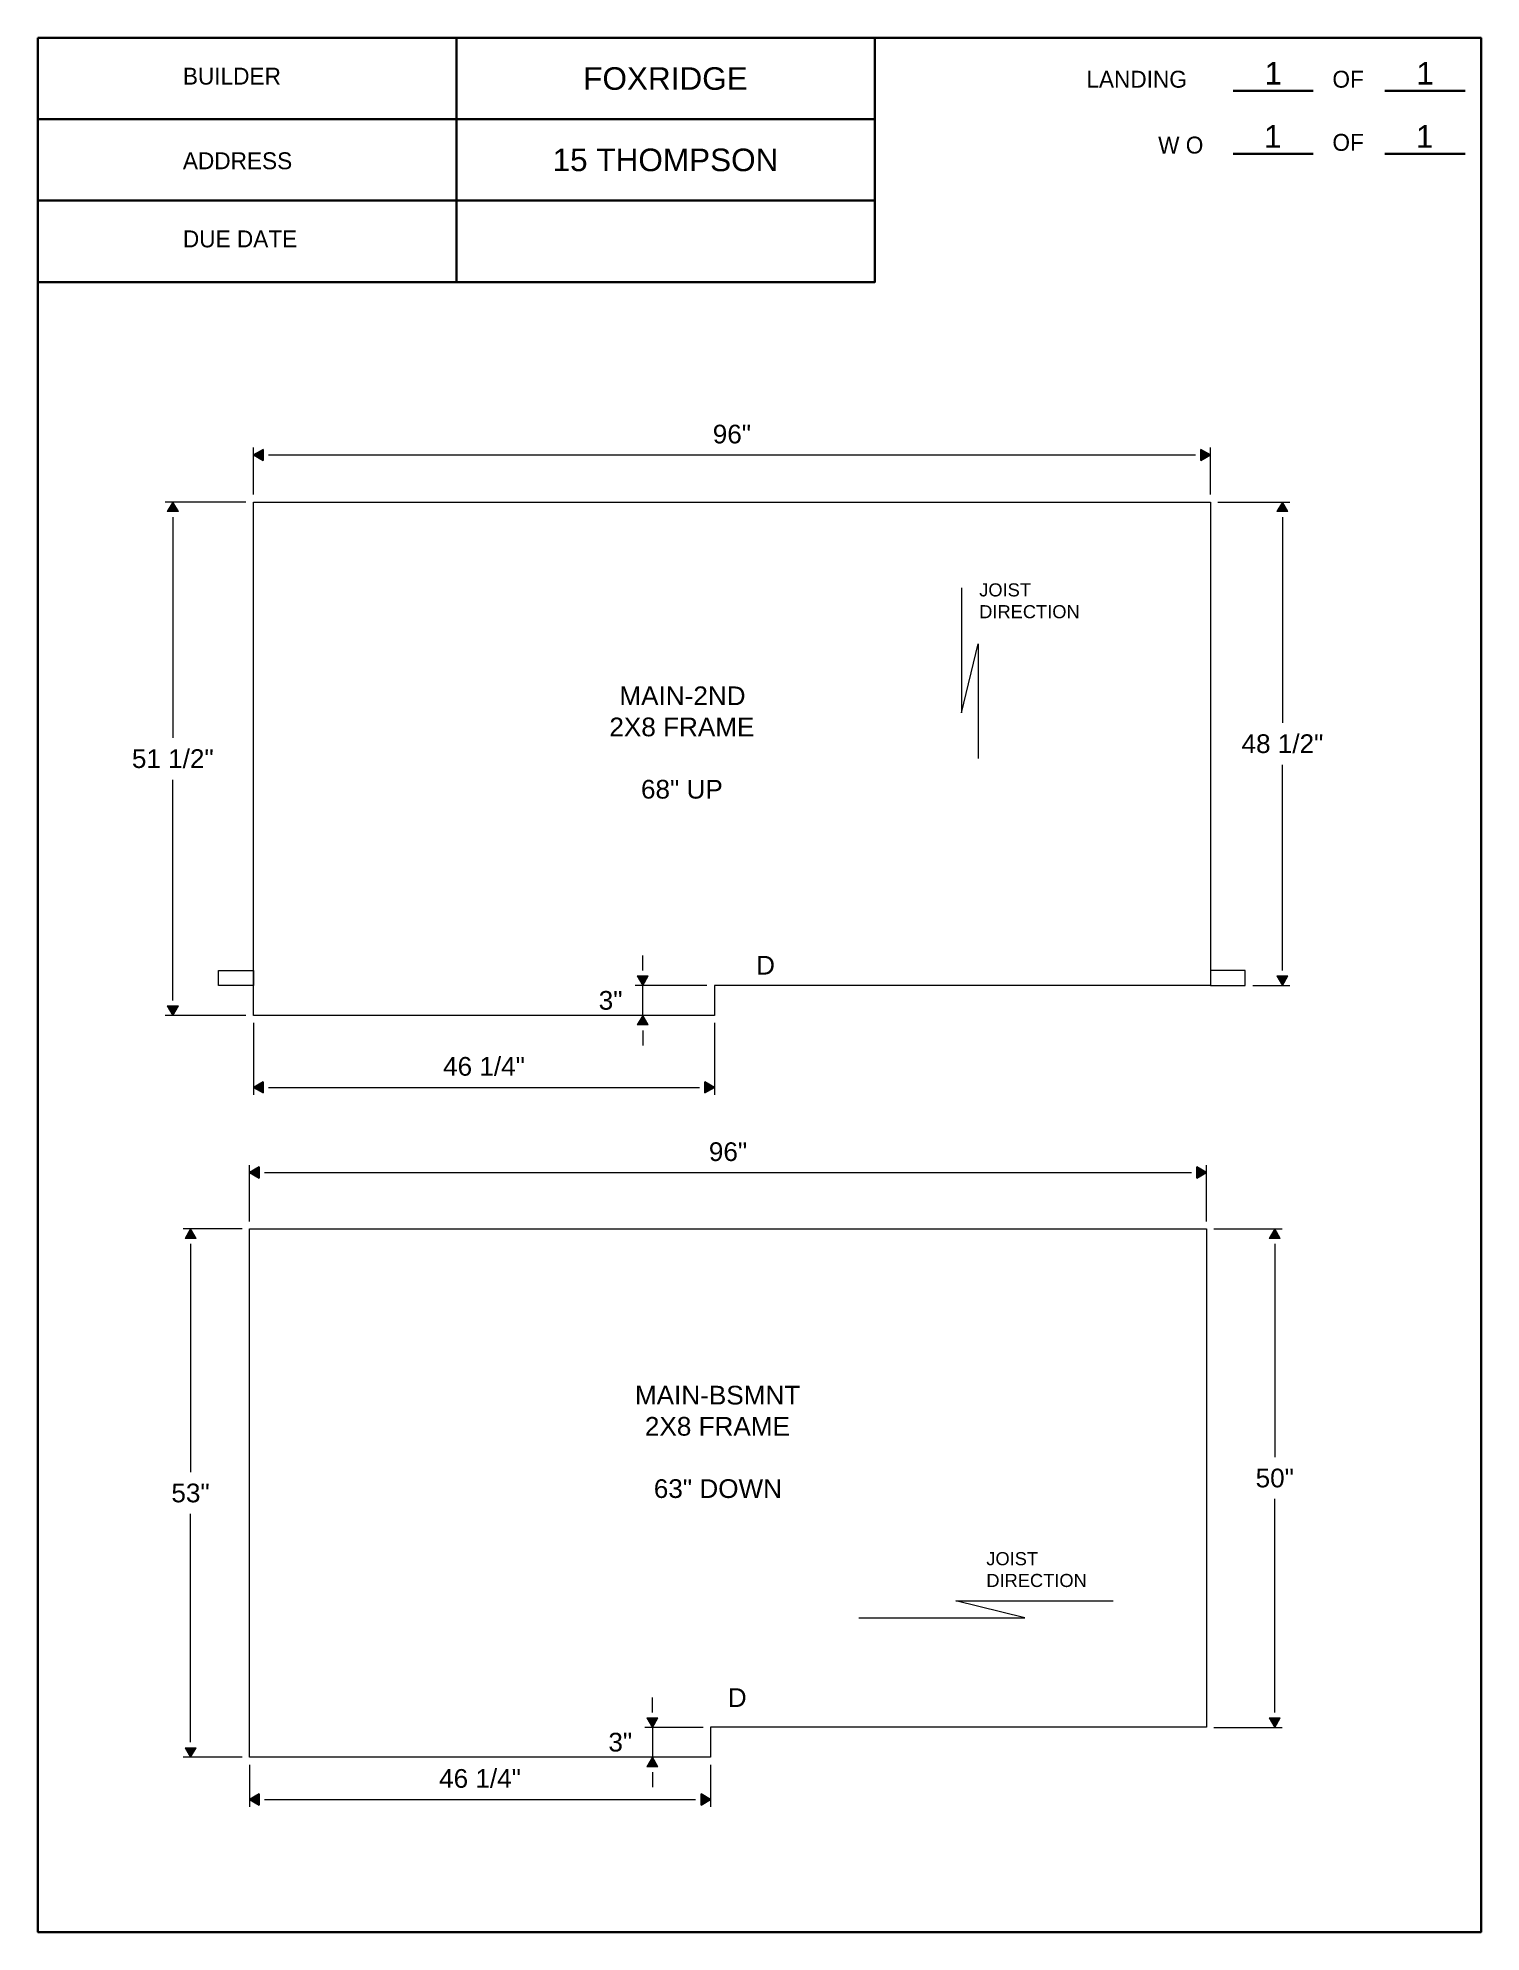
# Paper-space layout 'Portrait Shop' of a CAD drawing. Header units: inches. Extents: x 0.1 to 8.1, y 0.1 to 10.6.
# The model-space entities are those that its viewports show. They can reach past a viewport. Long polylines and large blocks are cut down to what shows.
import ezdxf
from ezdxf.enums import TextEntityAlignment as Align

# ---------------------------------------------------------------- set-up
doc = ezdxf.new("R2010")
doc.units = ezdxf.units.IN
doc.header["$MEASUREMENT"] = 0
doc.header["$PDMODE"] = 35
for name, color, linetype, lineweight in [('Border', 1, 'Continuous', 35), ('Dimension', 3, 'Continuous', 9), ('Kick', 4, 'Continuous', 9), ('Plywood', 6, 'Continuous', 18), ('Stringer', 7, 'Continuous', 13)]:
    doc.layers.add(name, color=color, linetype=linetype, lineweight=lineweight)
doc.styles.add('3-32 Text', font='arial.ttf', dxfattribs={"height": 0.09375})
doc.styles.add('Dimension and Text', font='arial.ttf', dxfattribs={"height": 0.078125})
doc.styles.add('PRINT', font='ARIALUNI.TTF', dxfattribs={"height": 0.125})
doc.dimstyles.new('Jerrod Dimension', dxfattribs={"dimscale": 0, "dimtxt": 0.078125, "dimasz": 0.0625, "dimexe": 0.03125, "dimexo": 0.03125, "dimgap": 0.046875, "dimtad": 1, "dimtih": 1, "dimtoh": 1, "dimdec": 4, "dimzin": 1, "dimdsep": 46, "dimlunit": 5, "dimtxsty": 'Dimension and Text', "dimblk": 'arrow', "dimcen": 2.421875, "dimclrd": 3, "dimclre": 3, "dimclrt": 3, "dimadec": 1, "dimazin": 0, "dimtfac": 1, "dimtdec": 4, "dimtmove": 2, "dimatfit": 3, "dimldrblk": 'arrow', "dimfxl": 1, "dimtfillclr": 256, "dimfrac": 2, "dimlwd": -1, "dimlwe": -1, "dimarcsym": 2})

# ---------------------------------------------------------------- blocks, each defined once
blk = doc.blocks.new('Portrait Plain')
at = {"layer": 'Border', "style": 'PRINT'}
for tag, p in [('BUILDER', (3.479, -0.225)), ('ADDRESS', (3.479, -0.676)), ('DUEDATE', (3.479, -1.127))]:
    blk.add_attdef(tag, text='', height=0.125, dxfattribs=at).set_placement(p, align=Align.MIDDLE_CENTER)
for tag, p in [('L', (6.847, -0.197)), ('L', (7.69, -0.197)), ('WO', (6.844, -0.546)), ('WO', (7.687, -0.546))]:
    blk.add_attdef(tag, text='', height=0.125, dxfattribs=at).set_placement(p, align=Align.MIDDLE)
blk = doc.blocks.new('arrow')
at = {"layer": 'Dimension'}
blk.add_hatch(color=0, dxfattribs=at).paths.add_polyline_path([(0, 0), (-0.64, 0.37), (-0.64, -0.37)])
at = {"layer": 'Dimension', "color": 0}
for p, q in [((-0.64, -0.37), (-0.64, 0.37)), ((0, 0), (-0.64, 0.37)), ((-0.64, -0.37), (0, 0))]:
    blk.add_line(p, q, dxfattribs=at)
blk = doc.blocks.new('*D559')
at = {"layer": 'Defpoints', "color": 0, "transparency": 16777216}
for p in [(-17382.27, 1088.22), (-17478.27, 1082.56), (-17382.27, 1082.56)]:
    blk.add_point(p, dxfattribs=at)
at = {"layer": 'Dimension', "color": 3, "transparency": 16777216}
for p, q in [((-17478.27, 1083.31), (-17478.27, 1088.97)), ((-17382.27, 1083.31), (-17382.27, 1088.97)), ((-17476.77, 1088.22), (-17383.77, 1088.22))]:
    blk.add_line(p, q, dxfattribs=at)
at = {"layer": 'Dimension', "color": 3, "transparency": 16777216, "xscale": 1.5, "yscale": 1.5, "zscale": 1.5, "rotation": 180}
blk.add_blockref('arrow', (-17478.27, 1088.22), dxfattribs=at)
at = {"layer": 'Dimension', "color": 3, "transparency": 16777216, "xscale": 1.5, "yscale": 1.5, "zscale": 1.5}
blk.add_blockref('arrow', (-17382.27, 1088.22), dxfattribs=at)
at = {"layer": 'Dimension', "color": 3, "transparency": 16777216, "insert": (-17430.27, 1090.3), "char_height": 1.875, "attachment_point": 5, "style": 'Dimension and Text'}
blk.add_mtext('96"', dxfattribs=at)
blk = doc.blocks.new('*D560')
at = {"layer": 'Defpoints', "color": 0, "transparency": 16777216}
for p in [(-17382.27, 1082.56), (-17382.27, 1032.56), (-17375.42, 1032.56)]:
    blk.add_point(p, dxfattribs=at)
at = {"layer": 'Dimension', "color": 3, "transparency": 16777216}
for p, q in [((-17381.52, 1082.56), (-17374.67, 1082.56)), ((-17375.42, 1081.06), (-17375.42, 1059.65)), ((-17375.42, 1034.06), (-17375.42, 1055.48)), ((-17381.52, 1032.56), (-17374.67, 1032.56))]:
    blk.add_line(p, q, dxfattribs=at)
at = {"layer": 'Dimension', "color": 3, "transparency": 16777216, "xscale": 1.5, "yscale": 1.5, "zscale": 1.5}
for p, rotation in [((-17375.42, 1082.56), 90), ((-17375.42, 1032.56), 270)]:
    blk.add_blockref('arrow', p, dxfattribs=dict(at, rotation=rotation))
at = {"layer": 'Dimension', "color": 3, "transparency": 16777216, "insert": (-17375.42, 1057.56), "char_height": 1.875, "attachment_point": 5, "style": 'Dimension and Text'}
blk.add_mtext('50"', dxfattribs=at)
blk = doc.blocks.new('*D561')
at = {"layer": 'Defpoints', "color": 0, "transparency": 16777216}
for p in [(-17478.27, 1082.56), (-17484.19, 1029.56), (-17478.27, 1029.56)]:
    blk.add_point(p, dxfattribs=at)
at = {"layer": 'Dimension', "color": 3, "transparency": 16777216}
for p, q in [((-17479.02, 1082.56), (-17484.94, 1082.56)), ((-17484.19, 1081.06), (-17484.19, 1058.15)), ((-17484.19, 1031.06), (-17484.19, 1053.98)), ((-17479.02, 1029.56), (-17484.94, 1029.56))]:
    blk.add_line(p, q, dxfattribs=at)
at = {"layer": 'Dimension', "color": 3, "transparency": 16777216, "xscale": 1.5, "yscale": 1.5, "zscale": 1.5}
for p, rotation in [((-17484.19, 1082.56), 90), ((-17484.19, 1029.56), 270)]:
    blk.add_blockref('arrow', p, dxfattribs=dict(at, rotation=rotation))
at = {"layer": 'Dimension', "color": 3, "transparency": 16777216, "insert": (-17484.19, 1056.06), "char_height": 1.875, "attachment_point": 5, "style": 'Dimension and Text'}
blk.add_mtext('53"', dxfattribs=at)
blk = doc.blocks.new('*D562')
at = {"layer": 'Defpoints', "color": 0, "transparency": 16777216}
for p in [(-17478.27, 1029.56), (-17432.02, 1029.56), (-17432.02, 1025.32)]:
    blk.add_point(p, dxfattribs=at)
at = {"layer": 'Dimension', "color": 3, "transparency": 16777216}
for p, q in [((-17478.27, 1028.81), (-17478.27, 1024.57)), ((-17432.02, 1028.81), (-17432.02, 1024.57)), ((-17476.77, 1025.32), (-17433.52, 1025.32))]:
    blk.add_line(p, q, dxfattribs=at)
at = {"layer": 'Dimension', "color": 3, "transparency": 16777216, "xscale": 1.5, "yscale": 1.5, "zscale": 1.5, "rotation": 180}
blk.add_blockref('arrow', (-17478.27, 1025.32), dxfattribs=at)
at = {"layer": 'Dimension', "color": 3, "transparency": 16777216, "xscale": 1.5, "yscale": 1.5, "zscale": 1.5}
blk.add_blockref('arrow', (-17432.02, 1025.32), dxfattribs=at)
at = {"layer": 'Dimension', "color": 3, "transparency": 16777216, "insert": (-17455.15, 1027.42), "char_height": 1.875, "attachment_point": 5, "style": 'Dimension and Text'}
blk.add_mtext('46 1/4"', dxfattribs=at)
blk = doc.blocks.new('Joist-Horizontal')
at = {"layer": 'Plywood'}
blk.add_lwpolyline([(-13.19, -0.84), (3.46, -0.84), (-3.46, 0.84), (12.33, 0.84)], dxfattribs=at)
at = {"layer": 'Plywood', "insert": (-0.41, 5.74), "char_height": 1.312, "attachment_point": 1, "style": 'Dimension and Text'}
blk.add_mtext_dynamic_manual_height_columns('JOIST\\PDIRECTION', width=8.9466, gutter_width=6.56, heights=[0], dxfattribs=at)
blk = doc.blocks.new('Joist-Veritcal')
at = {"layer": 'Plywood'}
blk.add_lwpolyline([(-0.84, 9.08), (-0.84, -3.46), (0.84, 3.46), (0.84, -8.06)], dxfattribs=at)
at = {"layer": 'Plywood', "insert": (0.94, 9.52), "char_height": 1.312, "attachment_point": 1, "style": 'Dimension and Text'}
blk.add_mtext_dynamic_manual_height_columns('JOIST\\PDIRECTION', width=8.9466, gutter_width=6.56, heights=[0], dxfattribs=at)
blk = doc.blocks.new('*D564')
at = {"layer": 'Defpoints', "color": 0, "transparency": 16777216}
for p in [(-17381.88, 1160.21), (-17477.88, 1155.48), (-17381.88, 1155.48)]:
    blk.add_point(p, dxfattribs=at)
at = {"layer": 'Dimension', "color": 3, "transparency": 16777216}
for p, q in [((-17477.88, 1156.23), (-17477.88, 1160.96)), ((-17476.38, 1160.21), (-17383.38, 1160.21)), ((-17381.88, 1156.23), (-17381.88, 1160.96))]:
    blk.add_line(p, q, dxfattribs=at)
at = {"layer": 'Dimension', "color": 3, "transparency": 16777216, "xscale": 1.5, "yscale": 1.5, "zscale": 1.5, "rotation": 180}
blk.add_blockref('arrow', (-17477.88, 1160.21), dxfattribs=at)
at = {"layer": 'Dimension', "color": 3, "transparency": 16777216, "xscale": 1.5, "yscale": 1.5, "zscale": 1.5}
blk.add_blockref('arrow', (-17381.88, 1160.21), dxfattribs=at)
at = {"layer": 'Dimension', "color": 3, "transparency": 16777216, "insert": (-17429.88, 1162.29), "char_height": 1.875, "attachment_point": 5, "style": 'Dimension and Text'}
blk.add_mtext('96"', dxfattribs=at)
blk = doc.blocks.new('*D565')
at = {"layer": 'Defpoints', "color": 0, "transparency": 16777216}
for p in [(-17381.88, 1155.48), (-17378.38, 1106.98), (-17374.65, 1106.98)]:
    blk.add_point(p, dxfattribs=at)
at = {"layer": 'Dimension', "color": 3, "transparency": 16777216}
for p, q in [((-17381.13, 1155.48), (-17373.9, 1155.48)), ((-17374.65, 1153.98), (-17374.65, 1133.32)), ((-17374.65, 1108.48), (-17374.65, 1129.13)), ((-17377.63, 1106.98), (-17373.9, 1106.98))]:
    blk.add_line(p, q, dxfattribs=at)
at = {"layer": 'Dimension', "color": 3, "transparency": 16777216, "xscale": 1.5, "yscale": 1.5, "zscale": 1.5}
for p, rotation in [((-17374.65, 1155.48), 90), ((-17374.65, 1106.98), 270)]:
    blk.add_blockref('arrow', p, dxfattribs=dict(at, rotation=rotation))
at = {"layer": 'Dimension', "color": 3, "transparency": 16777216, "insert": (-17374.65, 1131.23), "char_height": 1.875, "attachment_point": 5, "style": 'Dimension and Text'}
blk.add_mtext('48 1/2"', dxfattribs=at)
blk = doc.blocks.new('*D566')
at = {"layer": 'Defpoints', "color": 0, "transparency": 16777216}
for p in [(-17477.88, 1155.48), (-17485.97, 1103.98), (-17477.88, 1103.98)]:
    blk.add_point(p, dxfattribs=at)
at = {"layer": 'Dimension', "color": 3, "transparency": 16777216}
for p, q in [((-17478.63, 1155.48), (-17486.72, 1155.48)), ((-17485.97, 1153.98), (-17485.97, 1131.82)), ((-17485.97, 1105.48), (-17485.97, 1127.63)), ((-17478.63, 1103.98), (-17486.72, 1103.98))]:
    blk.add_line(p, q, dxfattribs=at)
at = {"layer": 'Dimension', "color": 3, "transparency": 16777216, "xscale": 1.5, "yscale": 1.5, "zscale": 1.5}
for p, rotation in [((-17485.97, 1155.48), 90), ((-17485.97, 1103.98), 270)]:
    blk.add_blockref('arrow', p, dxfattribs=dict(at, rotation=rotation))
at = {"layer": 'Dimension', "color": 3, "transparency": 16777216, "insert": (-17485.97, 1129.73), "char_height": 1.875, "attachment_point": 5, "style": 'Dimension and Text'}
blk.add_mtext('51 1/2"', dxfattribs=at)
blk = doc.blocks.new('*D567')
at = {"layer": 'Defpoints', "color": 0, "transparency": 16777216}
for p in [(-17477.88, 1103.98), (-17431.63, 1103.98), (-17431.63, 1096.76)]:
    blk.add_point(p, dxfattribs=at)
at = {"layer": 'Dimension', "color": 3, "transparency": 16777216}
for p, q in [((-17477.88, 1103.23), (-17477.88, 1096.01)), ((-17431.63, 1103.23), (-17431.63, 1096.01)), ((-17476.38, 1096.76), (-17433.13, 1096.76))]:
    blk.add_line(p, q, dxfattribs=at)
at = {"layer": 'Dimension', "color": 3, "transparency": 16777216, "xscale": 1.5, "yscale": 1.5, "zscale": 1.5, "rotation": 180}
blk.add_blockref('arrow', (-17477.88, 1096.76), dxfattribs=at)
at = {"layer": 'Dimension', "color": 3, "transparency": 16777216, "xscale": 1.5, "yscale": 1.5, "zscale": 1.5}
blk.add_blockref('arrow', (-17431.63, 1096.76), dxfattribs=at)
at = {"layer": 'Dimension', "color": 3, "transparency": 16777216, "insert": (-17454.75, 1098.86), "char_height": 1.875, "attachment_point": 5, "style": 'Dimension and Text'}
blk.add_mtext('46 1/4"', dxfattribs=at)
blk = doc.blocks.new('*D568')
at = {"layer": 'Defpoints', "color": 0, "transparency": 16777216}
for p in [(-17438.82, 1106.98), (-17431.63, 1106.98), (-17431.63, 1103.98)]:
    blk.add_point(p, dxfattribs=at)
at = {"layer": 'Dimension', "color": 3, "transparency": 16777216}
for p, q in [((-17438.82, 1108.48), (-17438.82, 1109.98)), ((-17432.38, 1106.98), (-17439.57, 1106.98)), ((-17438.82, 1103.98), (-17438.82, 1106.98)), ((-17432.38, 1103.98), (-17439.57, 1103.98)), ((-17438.82, 1102.48), (-17438.82, 1100.98))]:
    blk.add_line(p, q, dxfattribs=at)
at = {"layer": 'Dimension', "color": 3, "transparency": 16777216, "xscale": 1.5, "yscale": 1.5, "zscale": 1.5}
for p, rotation in [((-17438.82, 1106.98), 270), ((-17438.82, 1103.98), 90)]:
    blk.add_blockref('arrow', p, dxfattribs=dict(at, rotation=rotation))
at = {"layer": 'Dimension', "color": 3, "transparency": 16777216, "insert": (-17442.05, 1105.48), "char_height": 1.875, "attachment_point": 5, "style": 'Dimension and Text'}
blk.add_mtext('3"', dxfattribs=at)
blk = doc.blocks.new('*D569')
at = {"layer": 'Defpoints', "color": 0, "transparency": 16777216}
for p in [(-17432.02, 1032.56), (-17437.85, 1029.56), (-17432.02, 1029.56)]:
    blk.add_point(p, dxfattribs=at)
at = {"layer": 'Dimension', "color": 3, "transparency": 16777216}
for p, q in [((-17437.85, 1034.06), (-17437.85, 1035.56)), ((-17432.77, 1032.56), (-17438.6, 1032.56)), ((-17437.85, 1032.56), (-17437.85, 1029.56)), ((-17432.77, 1029.56), (-17438.6, 1029.56)), ((-17437.85, 1028.06), (-17437.85, 1026.56))]:
    blk.add_line(p, q, dxfattribs=at)
at = {"layer": 'Dimension', "color": 3, "transparency": 16777216, "xscale": 1.5, "yscale": 1.5, "zscale": 1.5}
for p, rotation in [((-17437.85, 1032.56), 270), ((-17437.85, 1029.56), 90)]:
    blk.add_blockref('arrow', p, dxfattribs=dict(at, rotation=rotation))
at = {"layer": 'Dimension', "color": 3, "transparency": 16777216, "insert": (-17441.08, 1031.06), "char_height": 1.875, "attachment_point": 5, "style": 'Dimension and Text'}
blk.add_mtext('3"', dxfattribs=at)

msp = doc.modelspace()

# ---------------------------------------------------------------- linework, layer by layer
at = {"layer": 'Plywood'}
for points in [[(-17477.87861, 1106.97509), (-17477.87861, 1155.47509), (-17381.87861, 1155.47509), (-17381.87861, 1106.97509), (-17431.62861, 1106.97509), (-17431.62861, 1103.97509), (-17477.87861, 1103.97509)], [(-17477.87861, 1106.97509), (-17481.37861, 1106.97509), (-17481.37861, 1108.47509), (-17477.87861, 1108.47509)], [(-17381.87861, 1106.97509), (-17378.37861, 1106.97509), (-17378.37861, 1108.47509), (-17381.87861, 1108.47509)], [(-17478.27394, 1032.56289), (-17478.27394, 1082.56289), (-17382.27394, 1082.56289), (-17382.27394, 1032.56289), (-17432.02394, 1032.56289), (-17432.02394, 1029.56289), (-17478.27394, 1029.56289)]]:
    msp.add_lwpolyline(points, close=True, dxfattribs=at)

# ---------------------------------------------------------------- block references
at = {"layer": 'Dimension'}
for name, p in [('Joist-Veritcal', (-17406.0106, 1137.80748)), ('Joist-Horizontal', (-17403.94784, 1044.39771))]:
    msp.add_blockref(name, p, dxfattribs=at)

# ---------------------------------------------------------------- texts
at = {"layer": 'Dimension', "char_height": 1.875, "attachment_point": 1, "style": 'Dimension and Text'}
for s, width, insert in [('\\pi19.12015;MAIN-2ND\\P\\pi18.11422;2X8 FRAME\\P\\pi25.2836;\\P\\pi21.28484;68" UP ', 50.5672015, (-17460.28859, 1136.98569)), ('D', 11.6917415, (-17427.45342, 1109.95504)), ('\\pi17.11277;MAIN-BSMNT\\P\\pi18.11422;2X8 FRAME\\P\\pi25.2836;\\P\\pi19.00823;63" DOWN ', 50.5672015, (-17456.7234, 1066.82435)), ('D', 11.6917415, (-17430.28976, 1036.48004))]:
    msp.add_mtext_dynamic_manual_height_columns(s, width=width, gutter_width=9.375, heights=[0], dxfattribs=dict(at, insert=insert))

# ---------------------------------------------------------------- dimensions: what is measured, and where the dimension line sits
at = {"layer": 'Dimension'}
for base, p1, p2, picture, middle in [((-17381.87861, 1160.20981), (-17477.87861, 1155.47509), (-17381.87861, 1155.47509), '*D564', (-17429.87861, 1162.29213)), ((-17431.62861, 1096.76497), (-17477.87861, 1103.97509), (-17431.62861, 1103.97509), '*D567', (-17454.75361, 1098.85945)), ((-17382.27394, 1088.21805), (-17478.27394, 1082.56289), (-17382.27394, 1082.56289), '*D559', (-17430.27394, 1090.30038)), ((-17432.02394, 1025.3212), (-17478.27394, 1029.56289), (-17432.02394, 1029.56289), '*D562', (-17455.14894, 1027.41567))]:
    dim = msp.add_linear_dim(base=base, p1=p1, p2=p2, dimstyle='Jerrod Dimension', override={"dimpost": '"'}, dxfattribs=at)
    dim.commit()
    dim.dimension.update_dxf_attribs({"geometry": picture, "text_midpoint": middle})
for base, p1, p2, picture, middle in [((-17485.96927, 1103.97509), (-17477.87861, 1155.47509), (-17477.87861, 1103.97509), '*D566', (-17485.96927, 1129.72509)), ((-17374.64627, 1106.97509), (-17381.87861, 1155.47509), (-17378.37861, 1106.97509), '*D565', (-17374.64627, 1131.22509)), ((-17438.82243, 1106.97509), (-17431.62861, 1103.97509), (-17431.62861, 1106.97509), '*D568', (-17442.05086, 1105.47509)), ((-17484.19437, 1029.56289), (-17478.27394, 1082.56289), (-17478.27394, 1029.56289), '*D561', (-17484.19437, 1056.06289)), ((-17375.4246, 1032.56289), (-17382.27394, 1082.56289), (-17382.27394, 1032.56289), '*D560', (-17375.4246, 1057.56289)), ((-17437.84809, 1029.56289), (-17432.02394, 1032.56289), (-17432.02394, 1029.56289), '*D569', (-17441.07652, 1031.06289))]:
    dim = msp.add_linear_dim(base=base, p1=p1, p2=p2, angle=90, dimstyle='Jerrod Dimension', override={"dimpost": '"'}, dxfattribs=at)
    dim.commit()
    dim.dimension.update_dxf_attribs({"geometry": picture, "text_midpoint": middle})

psp = doc.layouts.new('Portrait Shop')

# ---------------------------------------------------------------- linework, layer by layer
at = {"layer": 'Border'}
for p, q in [((6.707, 10.275), (7.152, 10.275)), ((7.549, 10.275), (7.994, 10.275)), ((2.402, 10.118), (0.082, 10.118)), ((4.721, 10.118), (2.402, 10.118)), ((6.707, 9.925), (7.152, 9.925)), ((7.549, 9.925), (7.994, 9.925)), ((2.402, 9.667), (0.082, 9.667)), ((4.721, 9.667), (2.402, 9.667))]:
    psp.add_line(p, q, dxfattribs=at)
for points in [[(0.082, 10.568), (8.082, 10.568), (8.082, 0.068), (0.082, 0.068)], [(0.082, 10.568), (2.402, 10.568), (2.402, 9.214), (0.082, 9.214)], [(2.402, 10.568), (4.721, 10.568), (4.721, 9.214), (2.402, 9.214)]]:
    psp.add_lwpolyline(points, close=True, dxfattribs=at)

# ---------------------------------------------------------------- block references
ref = psp.add_blockref('Portrait Plain', (0.082, 10.568), dxfattribs=at)
ref.add_attrib('BUILDER', 'FOXRIDGE', dxfattribs={"height": 0.125, "style": 'PRINT'}).set_placement((3.561, 10.343), align=Align.MIDDLE_CENTER)
ref.add_attrib('ADDRESS', '15 THOMPSON', dxfattribs={"height": 0.125, "style": 'PRINT'}).set_placement((3.561, 9.892), align=Align.MIDDLE_CENTER)
ref.add_attrib('L', '1', dxfattribs={"height": 0.125, "style": 'PRINT'}).set_placement((6.93, 10.372), align=Align.MIDDLE)
ref.add_attrib('L', '1', dxfattribs={"height": 0.125, "style": 'PRINT'}).set_placement((7.772, 10.372), align=Align.MIDDLE)
ref.add_attrib('WO', '1', dxfattribs={"height": 0.125, "style": 'PRINT'}).set_placement((6.927, 10.022), align=Align.MIDDLE)
ref.add_attrib('WO', '1', dxfattribs={"height": 0.125, "style": 'PRINT'}).set_placement((7.769, 10.022), align=Align.MIDDLE)

# ---------------------------------------------------------------- texts
at = {"layer": 'Stringer', "char_height": 0.09375, "attachment_point": 1, "style": '3-32 Text'}
for s, insert in [('{\\fHigh Tower Text|b0|i0|c0|p18;BUILDER}', (0.886, 10.403)), ('{\\fHigh Tower Text|b0|i0|c0|p18;LANDING}', (5.894, 10.386)), ('{\\fHigh Tower Text|b0|i0|c0|p18;OF}', (7.258, 10.386)), ('{\\fHigh Tower Text|b0|i0|c0|p18;W O}', (6.292, 10.021)), ('{\\fHigh Tower Text|b0|i0|c0|p18;OF}', (7.258, 10.036)), ('{\\fHigh Tower Text|b0|i0|c0|p18;ADDRESS}', (0.886, 9.934)), ('{\\fHigh Tower Text|b0|i0|c0|p18;DUE DATE}', (0.886, 9.501))]:
    psp.add_mtext_dynamic_manual_height_columns(s, width=2.21487, gutter_width=0.625, heights=[0], dxfattribs=dict(at, insert=insert))

# ---------------------------------------------------------------- viewports
at = {"layer": 'Kick', "view_target_point": (72.21067, 81.43572)}
vp = psp.add_viewport(center=(4.082, 5.318), size=(8, 10.5), view_center_point=(-17499.32723, 1025.59273), view_height=190.033318, dxfattribs=at)
vp.dxf.flags = 0x10000  # cut along an outline
vp.dxf.clipping_boundary_handle = psp.add_lwpolyline([(0.082, 10.568), (8.082, 10.568), (8.082, 0.068), (0.082, 0.068)], format="xyb", close=True, dxfattribs={"invisible": 1}).dxf.handle

doc.saveas('drawing.dxf')
